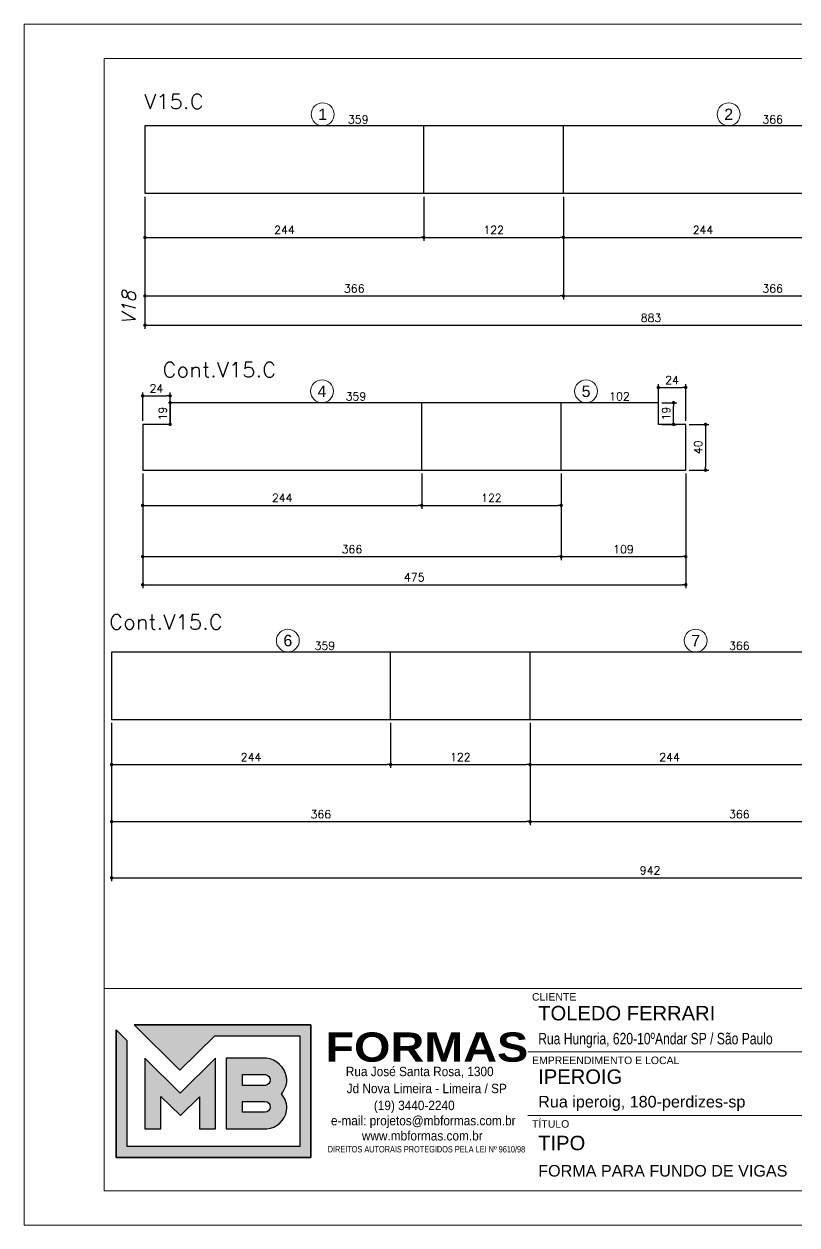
# Model space of a CAD drawing. Extents: x -20676 to 4767, y -817 to 13976.
# Drawn here: x -15921 to -15245, y 6382 to 7432 of the extents above; entities that cross this region are included whole.
import ezdxf
from ezdxf.enums import TextEntityAlignment as Align

# ---------------------------------------------------------------- set-up
doc = ezdxf.new("R2010")
doc.units = 0
doc.header["$PDMODE"] = 2
doc.header["$PDSIZE"] = 10
doc.layers.get('0').update_dxf_attribs({"lineweight": 13})
doc.layers.get('Defpoints').update_dxf_attribs({"lineweight": 13})
for name, color, linetype in [('Cota Sarrafo', 180, 'Continuous'), ('MB_LOGO', 254, 'Continuous'), ('Painéis', 200, 'Continuous'), ('TEXTO_GERAL', 7, 'Continuous')]:
    doc.layers.add(name, color=color, linetype=linetype)
doc.layers.add('Romaneio', color=1, linetype='Continuous', lineweight=13)
doc.layers.add('texto de viga', color=7, linetype='Continuous', lineweight=13)
doc.styles.add('ARIAL', font='arial.ttf', dxfattribs={"oblique": 15, "height": 25})
doc.styles.add('MB_C01', font='arial.ttf', dxfattribs={"height": 1.3})
doc.styles.add('MB_C02', font='arial.ttf', dxfattribs={"height": 2})
doc.styles.add('MB_C03', font='arial.ttf', dxfattribs={"height": 2.5})
doc.styles.add('MB_C04', font='arial.ttf', dxfattribs={"height": 6})
doc.styles.add('MB_LOGO', font='ariblk.ttf', dxfattribs={"height": 75})
doc.styles.add('MB_TEXT', font='ARIALN.TTF', dxfattribs={"height": 10})
doc.styles.add('REGUA-120', font='ROMANS.shx', dxfattribs={"height": 15})
doc.styles.add('ROMANS', font='romans.shx')
doc.dimstyles.new('PAINEL', dxfattribs={"dimtxt": 7, "dimasz": 3, "dimexe": 3, "dimexo": 3, "dimgap": 3, "dimtad": 1, "dimdec": 1, "dimzin": 12, "dimdsep": 46, "dimtxsty": 'ROMANS', "dimblk": 'DOT', "dimcen": 0, "dimclrd": 4, "dimclre": 4, "dimclrt": 240, "dimadec": 1, "dimazin": 3, "dimtfac": 1, "dimtdec": 1, "dimtmove": 0, "dimatfit": 3, "dimfxl": 0, "dimtolj": 1, "dimtzin": 12, "dimarcsym": 0})
doc.dimstyles.new('projeto2', dxfattribs={"dimtxt": 7, "dimasz": 5, "dimexe": 1.25, "dimexo": 2.5, "dimgap": 2, "dimtad": 1, "dimdec": 1, "dimdsep": 46, "dimtxsty": 'ROMANS', "dimblk": 'OBLIQUE', "dimcen": 10, "dimdle": 1, "dimse1": 1, "dimse2": 1, "dimsd1": 1, "dimsd2": 1, "dimclrd": 256, "dimclre": 256, "dimclrt": 3, "dimadec": 0, "dimazin": 0, "dimtfac": 1, "dimtdec": 1, "dimtmove": 0, "dimatfit": 3, "dimldrblk": 'OBLIQUE', "dimfxl": 0, "dimlwd": -1, "dimlwe": -1, "dimarcsym": 0})

# ---------------------------------------------------------------- blocks, each defined once
blk = doc.blocks.new('LOGO2')
at = {"layer": 'MB_LOGO', "linetype": 'Continuous'}
h = blk.add_hatch(color=256, dxfattribs=at)
h.dxf.hatch_style = 1
h.set_gradient(color1=(242, 132, 69), color2=(247, 180, 141), rotation=90, tint=1)
h.paths.add_polyline_path([(7.48, 9.64), (10.45, 12.57), (17.71, 12.57), (17.71, 3.12), (2.97, 3.12), (2.97, 12.14), (2.04, 13.06), (2.04, 2.19), (18.64, 2.19), (18.64, 13.5), (3.56, 13.5)])
h = blk.add_hatch(color=256, dxfattribs=at)
h.dxf.hatch_style = 1
h.set_gradient(color1=(242, 132, 69), color2=(247, 180, 141), rotation=90, tint=1)
h.paths.add_polyline_path([(10.52, 4.64), (10.52, 10.66), (7.5, 7.68), (4.47, 10.66), (4.47, 4.64), (5.86, 4.64), (5.86, 7.4), (7.51, 5.78), (9.13, 7.37), (9.13, 4.64)])
h = blk.add_hatch(color=256, dxfattribs=at)
h.dxf.hatch_style = 1
h.set_gradient(color1=(242, 132, 69), color2=(247, 180, 141), rotation=90, tint=1)
h.paths.add_polyline_path([(11.42, 10.66), (11.42, 4.64), (14.89, 4.64, 0.350532), (16.57, 6.18, 0.219217), (16.12, 7.6, 0.21502), (16.57, 9.03, 0.319901), (14.85, 10.66)])
h.paths.add_polyline_path([(14.75, 8.33), (12.82, 8.33), (12.82, 9.26), (14.63, 9.26, -1)], flags=16)
h.paths.add_polyline_path([(14.75, 6.04), (12.82, 6.04), (12.82, 6.97), (14.63, 6.97, -1)], flags=16)
blk.add_lwpolyline([(3.56, 13.5), (18.64, 13.5), (18.64, 2.19), (2.04, 2.19), (2.04, 13.06)], dxfattribs=at)
at = {"layer": 'MB_LOGO', "color": 31, "linetype": 'Continuous', "true_color": 0xf7b48d}
for points in [[(10.45, 12.57), (17.71, 12.57), (17.71, 3.12), (2.97, 3.12), (2.97, 12.14), (2.04, 13.06), (2.04, 2.19), (18.64, 2.19), (18.64, 13.5), (3.56, 13.5), (7.48, 9.64)], [(4.47, 10.66), (4.47, 4.64), (5.86, 4.64), (5.86, 7.4), (7.51, 5.78), (9.13, 7.37), (9.13, 4.64), (10.52, 4.64), (10.52, 10.66), (7.5, 7.68)]]:
    blk.add_lwpolyline(points, close=True, dxfattribs=at)
for points in [[(16.57, 9.03, 0.319901), (14.85, 10.66), (11.42, 10.66), (11.42, 4.64), (14.89, 4.64, 0.350532), (16.57, 6.18, 0.219217), (16.12, 7.6, 0.21502)], [(12.82, 9.26), (14.75, 9.26, -0.880235), (14.75, 8.33), (12.82, 8.33)], [(12.82, 6.97), (14.75, 6.97, -0.880235), (14.75, 6.04), (12.82, 6.04)]]:
    blk.add_lwpolyline(points, format="xyb", close=True, dxfattribs=at)
at = {"layer": 'MB_LOGO', "color": 0, "linetype": 'Continuous', "style": 'MB_LOGO'}
blk.add_text('FORMAS', height=2.496, dxfattribs=at).set_placement((19.88, 10.35))
at = {"layer": 'MB_LOGO', "color": 0, "style": 'MB_TEXT', "width": 1.1}
for s, p in [('Rua José Santa Rosa, 1300', (21.62, 9.12)), ('Jd Nova Limeira - Limeira / SP', (21.69, 7.67)), ('(19) 3440-2240', (24.01, 6.23)), ('e-mail: projetos@mbformas.com.br', (20.35, 4.93)), ('www.mbformas.com.br', (22.99, 3.64))]:
    blk.add_text(s, height=0.7993, dxfattribs=at).set_placement(p)
at = {"layer": 'MB_LOGO', "color": 252, "style": 'MB_TEXT'}
blk.add_text('DIREITOS AUTORAIS PROTEGIDOS PELA LEI Nº 9610/98', height=0.546, dxfattribs=at).set_placement((20.07, 2.62))
blk = doc.blocks.new('A$Ceb89ac90')
at = {"color": 1}
for p, q in [((1086.3, 356.7), (70, 356.7)), ((758, 301.2), (440.7, 301.2)), ((914.6, 245.6), (440.7, 245.6))]:
    blk.add_line(p, q, dxfattribs=at)
for points in [[(0, 1199.9), (0, 149.9), (1485, 149.9), (1485, 1199.9)], [(70, 1169.9), (70, 179.9), (1455, 179.9), (1455, 1169.9)]]:
    blk.add_lwpolyline(points, close=True, dxfattribs=at)
at = {"xscale": 10.25810868844649, "yscale": 10.25810868844649, "zscale": 10.25810868844649}
blk.add_blockref('LOGO2', (59.7, 186.5), dxfattribs=at)
at = {"color": 6, "style": 'MB_C01'}
for s, height, p in [('CLIENTE', 6.57, (444.3, 346.1)), ('EMPREENDIMENTO E LOCAL', 6.566, (444.3, 290.6)), ('TÍTULO', 6.57, (444.3, 235))]:
    blk.add_text(s, height=height, dxfattribs=at).set_placement(p)
at = {"color": 5}
for tag, p, height, style in [('REV_05', (1103.1, 338.1), 10.1, 'MB_C02'), ('DATA_REV_05', (1151.5, 337.9), 10.1, 'MB_C02'), ('INFO_REV_05', (1228.1, 337.9), 10.1, 'MB_C02'), ('CLIENTE', (449.7, 328.8), 12.6, 'MB_C03'), ('FASE', (924.6, 320.5), 10.1, 'MB_C02'), ('REV_04', (1103.1, 312.8), 10.1, 'MB_C02'), ('DATA_REV_04', (1151.5, 312.7), 10.1, 'MB_C02'), ('INFO_REV_04', (1228.1, 312.7), 10.1, 'MB_C02'), ('PROJETISTA', (768, 285.1), 10.1, 'MB_C02'), ('DATA', (924.6, 285.1), 10.1, 'MB_C02'), ('REV_03', (1103.1, 287.6), 10.1, 'MB_C02'), ('DATA_REV_03', (1151.5, 287.4), 10.1, 'MB_C02'), ('INFO_REV_03', (1228.1, 287.4), 10.1, 'MB_C02'), ('OBRA', (449.7, 273.3), 12.6, 'MB_C03'), ('REV_02', (1103.1, 262.3), 10.1, 'MB_C02'), ('DATA_REV_02', (1151.5, 262.1), 10.1, 'MB_C02'), ('INFO_REV_02', (1228.1, 262.1), 10.1, 'MB_C02'), ('ESC', (924.6, 251.8), 10.1, 'MB_C02'), ('COR', (1010.5, 251.8), 10.1, 'MB_C02'), ('REV_01', (1103.1, 237.1), 10.1, 'MB_C02'), ('DATA_REV_01', (1151.5, 236.9), 10.1, 'MB_C02'), ('INFO_REV_01', (1228.1, 236.9), 10.1, 'MB_C02'), ('PAVIMENTO', (449.7, 215.3), 12.6, 'MB_C03'), ('FL', (1018.1, 194.7), 30.3, 'MB_C04'), ('REV_00', (1103.1, 211.8), 10.1, 'MB_C02'), ('DATA_REV_00', (1151.5, 211.6), 10.1, 'MB_C02'), ('EMISSÃO_INICIAL', (1228.1, 211.6), 10.1, 'MB_C02'), ('REV', (944.1, 205), 12.6, 'MB_C03')]:
    blk.add_attdef(tag, p, '', height=height, dxfattribs=dict(at, style=style))
at = {"color": 6, "style": 'MB_C02'}
for tag, p in [('ENDEREÇO_CLIENTE', (449.7, 307.8)), ('ENDEREÇO_OBRA', (449.7, 252.7)), ('TIPO_DE_PROJETO', (449.7, 192.3))]:
    blk.add_attdef(tag, p, '', height=10.1, dxfattribs=at)
blk = doc.blocks.new('_Dot')
at = {"color": 0, "linetype": 'ByBlock', "lineweight": -2}
blk.add_line((-0.5, 0), (-1, 0), dxfattribs=at)
at = {"color": 0, "linetype": 'ByBlock', "const_width": 0.5}
blk.add_lwpolyline([(-0.25, 0, 1), (0.25, 0, 1)], format="xyb", close=True, dxfattribs=at)
blk = doc.blocks.new('*D1417')
at = {"layer": 'Defpoints', "color": 0, "transparency": 16777216}
for p in [(-15815.6, 7284.3), (-14932.6, 7284.3), (-14932.6, 7168.9)]:
    blk.add_point(p, dxfattribs=at)
at = {"layer": 'Painéis', "color": 4, "lineweight": -2, "transparency": 16777216}
for p, q in [((-15815.6, 7281.3), (-15815.6, 7165.9)), ((-14932.6, 7281.3), (-14932.6, 7165.9)), ((-15812.6, 7168.9), (-14935.6, 7168.9))]:
    blk.add_line(p, q, dxfattribs=at)
at = {"layer": 'Painéis', "color": 4, "lineweight": -2, "transparency": 16777216, "xscale": 3, "yscale": 3, "zscale": 3, "rotation": 180}
blk.add_blockref('_Dot', (-15815.6, 7168.9), dxfattribs=at)
at = {"layer": 'Painéis', "color": 4, "lineweight": -2, "transparency": 16777216, "xscale": 3, "yscale": 3, "zscale": 3}
blk.add_blockref('_Dot', (-14932.6, 7168.9), dxfattribs=at)
at = {"layer": 'Painéis', "color": 240, "transparency": 16777216, "insert": (-15373, 7175.4), "char_height": 7, "attachment_point": 5, "style": 'ROMANS'}
blk.add_mtext('\\A1;883', dxfattribs=at)
blk = doc.blocks.new('*D1419')
at = {"layer": 'Defpoints', "color": 0, "transparency": 16777216}
for p in [(-15815.6, 7284.3), (-15571.6, 7284.3), (-15571.6, 7245.7)]:
    blk.add_point(p, dxfattribs=at)
at = {"layer": 'Painéis', "color": 4, "lineweight": -2, "transparency": 16777216}
for p, q in [((-15815.6, 7281.3), (-15815.6, 7242.7)), ((-15571.6, 7281.3), (-15571.6, 7242.7)), ((-15812.6, 7245.7), (-15574.6, 7245.7))]:
    blk.add_line(p, q, dxfattribs=at)
at = {"layer": 'Painéis', "color": 4, "lineweight": -2, "transparency": 16777216, "xscale": 3, "yscale": 3, "zscale": 3, "rotation": 180}
blk.add_blockref('_Dot', (-15815.6, 7245.7), dxfattribs=at)
at = {"layer": 'Painéis', "color": 4, "lineweight": -2, "transparency": 16777216, "xscale": 3, "yscale": 3, "zscale": 3}
blk.add_blockref('_Dot', (-15571.6, 7245.7), dxfattribs=at)
at = {"layer": 'Painéis', "color": 240, "transparency": 16777216, "insert": (-15693.6, 7252.2), "char_height": 7, "attachment_point": 5, "style": 'ROMANS'}
blk.add_mtext('\\A1;244', dxfattribs=at)
blk = doc.blocks.new('*D1420')
at = {"layer": 'Defpoints', "color": 0, "transparency": 16777216}
for p in [(-15571.6, 7284.3), (-15449.6, 7284.3), (-15449.6, 7245.7)]:
    blk.add_point(p, dxfattribs=at)
at = {"layer": 'Painéis', "color": 4, "lineweight": -2, "transparency": 16777216}
for p, q in [((-15571.6, 7281.3), (-15571.6, 7242.7)), ((-15449.6, 7281.3), (-15449.6, 7242.7)), ((-15568.6, 7245.7), (-15452.6, 7245.7))]:
    blk.add_line(p, q, dxfattribs=at)
at = {"layer": 'Painéis', "color": 4, "lineweight": -2, "transparency": 16777216, "xscale": 3, "yscale": 3, "zscale": 3, "rotation": 180}
blk.add_blockref('_Dot', (-15571.6, 7245.7), dxfattribs=at)
at = {"layer": 'Painéis', "color": 4, "lineweight": -2, "transparency": 16777216, "xscale": 3, "yscale": 3, "zscale": 3}
blk.add_blockref('_Dot', (-15449.6, 7245.7), dxfattribs=at)
at = {"layer": 'Painéis', "color": 240, "transparency": 16777216, "insert": (-15510.6, 7252.2), "char_height": 7, "attachment_point": 5, "style": 'ROMANS'}
blk.add_mtext('\\A1;122', dxfattribs=at)
blk = doc.blocks.new('*D1421')
at = {"layer": 'Defpoints', "color": 0, "transparency": 16777216}
for p in [(-15449.6, 7284.3), (-15205.6, 7284.3), (-15205.6, 7245.7)]:
    blk.add_point(p, dxfattribs=at)
at = {"layer": 'Painéis', "color": 4, "lineweight": -2, "transparency": 16777216}
for p, q in [((-15449.6, 7281.3), (-15449.6, 7242.7)), ((-15205.6, 7281.3), (-15205.6, 7242.7)), ((-15446.6, 7245.7), (-15208.6, 7245.7))]:
    blk.add_line(p, q, dxfattribs=at)
at = {"layer": 'Painéis', "color": 4, "lineweight": -2, "transparency": 16777216, "xscale": 3, "yscale": 3, "zscale": 3, "rotation": 180}
blk.add_blockref('_Dot', (-15449.6, 7245.7), dxfattribs=at)
at = {"layer": 'Painéis', "color": 4, "lineweight": -2, "transparency": 16777216, "xscale": 3, "yscale": 3, "zscale": 3}
blk.add_blockref('_Dot', (-15205.6, 7245.7), dxfattribs=at)
at = {"layer": 'Painéis', "color": 240, "transparency": 16777216, "insert": (-15327.6, 7252.2), "char_height": 7, "attachment_point": 5, "style": 'ROMANS'}
blk.add_mtext('\\A1;244', dxfattribs=at)
blk = doc.blocks.new('*D1424')
at = {"layer": 'Defpoints', "color": 0, "transparency": 16777216}
for p in [(-15815.6, 7284.3), (-15449.6, 7284.3), (-15449.6, 7194.5)]:
    blk.add_point(p, dxfattribs=at)
at = {"layer": 'Painéis', "color": 4, "lineweight": -2, "transparency": 16777216}
for p, q in [((-15815.6, 7281.3), (-15815.6, 7191.5)), ((-15449.6, 7281.3), (-15449.6, 7191.5)), ((-15812.6, 7194.5), (-15452.6, 7194.5))]:
    blk.add_line(p, q, dxfattribs=at)
at = {"layer": 'Painéis', "color": 4, "lineweight": -2, "transparency": 16777216, "xscale": 3, "yscale": 3, "zscale": 3, "rotation": 180}
blk.add_blockref('_Dot', (-15815.6, 7194.5), dxfattribs=at)
at = {"layer": 'Painéis', "color": 4, "lineweight": -2, "transparency": 16777216, "xscale": 3, "yscale": 3, "zscale": 3}
blk.add_blockref('_Dot', (-15449.6, 7194.5), dxfattribs=at)
at = {"layer": 'Painéis', "color": 240, "transparency": 16777216, "insert": (-15632.6, 7201), "char_height": 7, "attachment_point": 5, "style": 'ROMANS'}
blk.add_mtext('\\A1;366', dxfattribs=at)
blk = doc.blocks.new('*D1425')
at = {"layer": 'Defpoints', "color": 0, "transparency": 16777216}
for p in [(-15449.6, 7284.3), (-15083.6, 7284.3), (-15083.6, 7194.5)]:
    blk.add_point(p, dxfattribs=at)
at = {"layer": 'Painéis', "color": 4, "lineweight": -2, "transparency": 16777216}
for p, q in [((-15449.6, 7281.3), (-15449.6, 7191.5)), ((-15083.6, 7281.3), (-15083.6, 7191.5)), ((-15446.6, 7194.5), (-15086.6, 7194.5))]:
    blk.add_line(p, q, dxfattribs=at)
at = {"layer": 'Painéis', "color": 4, "lineweight": -2, "transparency": 16777216, "xscale": 3, "yscale": 3, "zscale": 3, "rotation": 180}
blk.add_blockref('_Dot', (-15449.6, 7194.5), dxfattribs=at)
at = {"layer": 'Painéis', "color": 4, "lineweight": -2, "transparency": 16777216, "xscale": 3, "yscale": 3, "zscale": 3}
blk.add_blockref('_Dot', (-15083.6, 7194.5), dxfattribs=at)
at = {"layer": 'Painéis', "color": 240, "transparency": 16777216, "insert": (-15266.6, 7201), "char_height": 7, "attachment_point": 5, "style": 'ROMANS'}
blk.add_mtext('\\A1;366', dxfattribs=at)
blk = doc.blocks.new('*D1426')
at = {"layer": 'Defpoints', "color": 0, "transparency": 16777216}
for p in [(-15808.6, 7343.3), (-15449.6, 7343.3), (-15449.6, 7343.3)]:
    blk.add_point(p, dxfattribs=at)
at = {"layer": 'Cota Sarrafo', "color": 3, "transparency": 16777216, "insert": (-15629.1, 7348.8), "char_height": 7, "attachment_point": 5, "style": 'ROMANS'}
blk.add_mtext('359', dxfattribs=at)
blk = doc.blocks.new('_OBLIQUE')
at = {"color": 0, "linetype": 'ByBlock', "lineweight": -2}
for p, q in [((0, 0), (-1, 0)), ((-0.5, -0.5), (0.5, 0.5))]:
    blk.add_line(p, q, dxfattribs=at)
blk = doc.blocks.new('*D1427')
at = {"layer": 'Defpoints', "color": 0, "transparency": 16777216}
for p in [(-15449.6, 7343.3), (-15083.6, 7343.3), (-15083.6, 7343.3)]:
    blk.add_point(p, dxfattribs=at)
at = {"layer": 'Cota Sarrafo', "color": 3, "transparency": 16777216, "insert": (-15266.6, 7348.8), "char_height": 7, "attachment_point": 5, "style": 'ROMANS'}
blk.add_mtext('366', dxfattribs=at)
blk = doc.blocks.new('*D1429')
at = {"layer": 'Defpoints', "color": 0, "transparency": 16777216}
for p in [(-15817.6, 7042.2), (-15342.6, 7042.2), (-15342.6, 6942)]:
    blk.add_point(p, dxfattribs=at)
at = {"layer": 'Painéis', "color": 4, "lineweight": -2, "transparency": 16777216}
for p, q in [((-15817.6, 7039.2), (-15817.6, 6939)), ((-15342.6, 7039.2), (-15342.6, 6939)), ((-15814.6, 6942), (-15345.6, 6942))]:
    blk.add_line(p, q, dxfattribs=at)
at = {"layer": 'Painéis', "color": 4, "lineweight": -2, "transparency": 16777216, "xscale": 3, "yscale": 3, "zscale": 3, "rotation": 180}
blk.add_blockref('_Dot', (-15817.6, 6942), dxfattribs=at)
at = {"layer": 'Painéis', "color": 4, "lineweight": -2, "transparency": 16777216, "xscale": 3, "yscale": 3, "zscale": 3}
blk.add_blockref('_Dot', (-15342.6, 6942), dxfattribs=at)
at = {"layer": 'Painéis', "color": 240, "transparency": 16777216, "insert": (-15580.1, 6948.5), "char_height": 7, "attachment_point": 5, "style": 'ROMANS'}
blk.add_mtext('\\A1;475', dxfattribs=at)
blk = doc.blocks.new('*D1430')
at = {"layer": 'Defpoints', "color": 0, "transparency": 16777216}
for p in [(-15342.6, 7082.2), (-15342.6, 7042.2), (-15325.3, 7042.2)]:
    blk.add_point(p, dxfattribs=at)
at = {"layer": 'Painéis', "color": 4, "lineweight": -2, "transparency": 16777216}
for p, q in [((-15339.6, 7082.2), (-15322.3, 7082.2)), ((-15325.3, 7079.2), (-15325.3, 7045.2)), ((-15339.6, 7042.2), (-15322.3, 7042.2))]:
    blk.add_line(p, q, dxfattribs=at)
at = {"layer": 'Painéis', "color": 4, "lineweight": -2, "transparency": 16777216, "xscale": 3, "yscale": 3, "zscale": 3}
for p, rotation in [((-15325.3, 7082.2), 90), ((-15325.3, 7042.2), 270)]:
    blk.add_blockref('_Dot', p, dxfattribs=dict(at, rotation=rotation))
at = {"layer": 'Painéis', "color": 240, "transparency": 16777216, "insert": (-15331.8, 7062.2), "char_height": 7, "attachment_point": 5, "rotation": 90, "style": 'ROMANS'}
blk.add_mtext('\\A1;40', dxfattribs=at)
blk = doc.blocks.new('*D1431')
at = {"layer": 'Defpoints', "color": 0, "transparency": 16777216}
for p in [(-15366.6, 7101.2), (-15353.3, 7101.2), (-15366.6, 7082.2)]:
    blk.add_point(p, dxfattribs=at)
at = {"layer": 'Painéis', "color": 4, "lineweight": -2, "transparency": 16777216}
for p, q in [((-15363.6, 7101.2), (-15350.3, 7101.2)), ((-15353.3, 7085.2), (-15353.3, 7098.2)), ((-15363.6, 7082.2), (-15350.3, 7082.2))]:
    blk.add_line(p, q, dxfattribs=at)
at = {"layer": 'Painéis', "color": 4, "lineweight": -2, "transparency": 16777216, "xscale": 3, "yscale": 3, "zscale": 3}
for p, rotation in [((-15353.3, 7101.2), 90), ((-15353.3, 7082.2), 270)]:
    blk.add_blockref('_Dot', p, dxfattribs=dict(at, rotation=rotation))
at = {"layer": 'Painéis', "color": 240, "transparency": 16777216, "insert": (-15359.8, 7091.7), "char_height": 7, "attachment_point": 5, "rotation": 90, "style": 'ROMANS'}
blk.add_mtext('\\A1;19', dxfattribs=at)
blk = doc.blocks.new('*D1432')
at = {"layer": 'Defpoints', "color": 0, "transparency": 16777216}
for p in [(-15342.6, 7114.5), (-15366.6, 7082.2), (-15342.6, 7082.2)]:
    blk.add_point(p, dxfattribs=at)
at = {"layer": 'Painéis', "color": 4, "lineweight": -2, "transparency": 16777216}
for p, q in [((-15366.6, 7085.2), (-15366.6, 7117.5)), ((-15363.6, 7114.5), (-15345.6, 7114.5)), ((-15342.6, 7085.2), (-15342.6, 7117.5))]:
    blk.add_line(p, q, dxfattribs=at)
at = {"layer": 'Painéis', "color": 4, "lineweight": -2, "transparency": 16777216, "xscale": 3, "yscale": 3, "zscale": 3, "rotation": 180}
blk.add_blockref('_Dot', (-15366.6, 7114.5), dxfattribs=at)
at = {"layer": 'Painéis', "color": 4, "lineweight": -2, "transparency": 16777216, "xscale": 3, "yscale": 3, "zscale": 3}
blk.add_blockref('_Dot', (-15342.6, 7114.5), dxfattribs=at)
at = {"layer": 'Painéis', "color": 240, "transparency": 16777216, "insert": (-15354.6, 7121), "char_height": 7, "attachment_point": 5, "style": 'ROMANS'}
blk.add_mtext('\\A1;24', dxfattribs=at)
blk = doc.blocks.new('*D1433')
at = {"layer": 'Defpoints', "color": 0, "transparency": 16777216}
for p in [(-15793.6, 7101.2), (-15793.6, 7082.2), (-15793.6, 7082.2)]:
    blk.add_point(p, dxfattribs=at)
at = {"layer": 'Painéis', "color": 4, "lineweight": -2, "transparency": 16777216}
blk.add_line((-15793.6, 7098.2), (-15793.6, 7085.2), dxfattribs=at)
at = {"layer": 'Painéis', "color": 4, "lineweight": -2, "transparency": 16777216, "xscale": 3, "yscale": 3, "zscale": 3}
for p, rotation in [((-15793.6, 7101.2), 90), ((-15793.6, 7082.2), 270)]:
    blk.add_blockref('_Dot', p, dxfattribs=dict(at, rotation=rotation))
at = {"layer": 'Painéis', "color": 240, "transparency": 16777216, "insert": (-15800.1, 7091.7), "char_height": 7, "attachment_point": 5, "rotation": 90, "style": 'ROMANS'}
blk.add_mtext('\\A1;19', dxfattribs=at)
blk = doc.blocks.new('*D1434')
at = {"layer": 'Defpoints', "color": 0, "transparency": 16777216}
for p in [(-15793.6, 7107.1), (-15817.6, 7082.2), (-15793.6, 7082.2)]:
    blk.add_point(p, dxfattribs=at)
at = {"layer": 'Painéis', "color": 4, "lineweight": -2, "transparency": 16777216}
for p, q in [((-15817.6, 7085.2), (-15817.6, 7110.1)), ((-15793.6, 7085.2), (-15793.6, 7110.1)), ((-15814.6, 7107.1), (-15796.6, 7107.1))]:
    blk.add_line(p, q, dxfattribs=at)
at = {"layer": 'Painéis', "color": 4, "lineweight": -2, "transparency": 16777216, "xscale": 3, "yscale": 3, "zscale": 3, "rotation": 180}
blk.add_blockref('_Dot', (-15817.6, 7107.1), dxfattribs=at)
at = {"layer": 'Painéis', "color": 4, "lineweight": -2, "transparency": 16777216, "xscale": 3, "yscale": 3, "zscale": 3}
blk.add_blockref('_Dot', (-15793.6, 7107.1), dxfattribs=at)
at = {"layer": 'Painéis', "color": 240, "transparency": 16777216, "insert": (-15805.6, 7113.6), "char_height": 7, "attachment_point": 5, "style": 'ROMANS'}
blk.add_mtext('\\A1;24', dxfattribs=at)
blk = doc.blocks.new('*D1435')
at = {"layer": 'Defpoints', "color": 0, "transparency": 16777216}
for p in [(-15817.6, 7042.2), (-15573.6, 7042.2), (-15573.6, 7011.4)]:
    blk.add_point(p, dxfattribs=at)
at = {"layer": 'Painéis', "color": 4, "lineweight": -2, "transparency": 16777216}
for p, q in [((-15817.6, 7039.2), (-15817.6, 7008.4)), ((-15573.6, 7039.2), (-15573.6, 7008.4)), ((-15814.6, 7011.4), (-15576.6, 7011.4))]:
    blk.add_line(p, q, dxfattribs=at)
at = {"layer": 'Painéis', "color": 4, "lineweight": -2, "transparency": 16777216, "xscale": 3, "yscale": 3, "zscale": 3, "rotation": 180}
blk.add_blockref('_Dot', (-15817.6, 7011.4), dxfattribs=at)
at = {"layer": 'Painéis', "color": 4, "lineweight": -2, "transparency": 16777216, "xscale": 3, "yscale": 3, "zscale": 3}
blk.add_blockref('_Dot', (-15573.6, 7011.4), dxfattribs=at)
at = {"layer": 'Painéis', "color": 240, "transparency": 16777216, "insert": (-15695.6, 7017.9), "char_height": 7, "attachment_point": 5, "style": 'ROMANS'}
blk.add_mtext('\\A1;244', dxfattribs=at)
blk = doc.blocks.new('*D1436')
at = {"layer": 'Defpoints', "color": 0, "transparency": 16777216}
for p in [(-15573.6, 7042.2), (-15451.6, 7042.2), (-15451.6, 7011.4)]:
    blk.add_point(p, dxfattribs=at)
at = {"layer": 'Painéis', "color": 4, "lineweight": -2, "transparency": 16777216}
for p, q in [((-15573.6, 7039.2), (-15573.6, 7008.4)), ((-15451.6, 7039.2), (-15451.6, 7008.4)), ((-15570.6, 7011.4), (-15454.6, 7011.4))]:
    blk.add_line(p, q, dxfattribs=at)
at = {"layer": 'Painéis', "color": 4, "lineweight": -2, "transparency": 16777216, "xscale": 3, "yscale": 3, "zscale": 3, "rotation": 180}
blk.add_blockref('_Dot', (-15573.6, 7011.4), dxfattribs=at)
at = {"layer": 'Painéis', "color": 4, "lineweight": -2, "transparency": 16777216, "xscale": 3, "yscale": 3, "zscale": 3}
blk.add_blockref('_Dot', (-15451.6, 7011.4), dxfattribs=at)
at = {"layer": 'Painéis', "color": 240, "transparency": 16777216, "insert": (-15512.6, 7017.9), "char_height": 7, "attachment_point": 5, "style": 'ROMANS'}
blk.add_mtext('\\A1;122', dxfattribs=at)
blk = doc.blocks.new('*D1437')
at = {"layer": 'Defpoints', "color": 0, "transparency": 16777216}
for p in [(-15451.6, 7042.2), (-15342.6, 7042.2), (-15342.6, 6966.6)]:
    blk.add_point(p, dxfattribs=at)
at = {"layer": 'Painéis', "color": 4, "lineweight": -2, "transparency": 16777216}
for p, q in [((-15451.6, 7039.2), (-15451.6, 6963.6)), ((-15342.6, 7039.2), (-15342.6, 6963.6)), ((-15448.6, 6966.6), (-15345.6, 6966.6))]:
    blk.add_line(p, q, dxfattribs=at)
at = {"layer": 'Painéis', "color": 4, "lineweight": -2, "transparency": 16777216, "xscale": 3, "yscale": 3, "zscale": 3, "rotation": 180}
blk.add_blockref('_Dot', (-15451.6, 6966.6), dxfattribs=at)
at = {"layer": 'Painéis', "color": 4, "lineweight": -2, "transparency": 16777216, "xscale": 3, "yscale": 3, "zscale": 3}
blk.add_blockref('_Dot', (-15342.6, 6966.6), dxfattribs=at)
at = {"layer": 'Painéis', "color": 240, "transparency": 16777216, "insert": (-15397.1, 6973.1), "char_height": 7, "attachment_point": 5, "style": 'ROMANS'}
blk.add_mtext('\\A1;109', dxfattribs=at)
blk = doc.blocks.new('*D1438')
at = {"layer": 'Defpoints', "color": 0, "transparency": 16777216}
for p in [(-15817.6, 7042.2), (-15451.6, 7042.2), (-15451.6, 6966.6)]:
    blk.add_point(p, dxfattribs=at)
at = {"layer": 'Painéis', "color": 4, "lineweight": -2, "transparency": 16777216}
for p, q in [((-15817.6, 7039.2), (-15817.6, 6963.6)), ((-15451.6, 7039.2), (-15451.6, 6963.6)), ((-15814.6, 6966.6), (-15454.6, 6966.6))]:
    blk.add_line(p, q, dxfattribs=at)
at = {"layer": 'Painéis', "color": 4, "lineweight": -2, "transparency": 16777216, "xscale": 3, "yscale": 3, "zscale": 3, "rotation": 180}
blk.add_blockref('_Dot', (-15817.6, 6966.6), dxfattribs=at)
at = {"layer": 'Painéis', "color": 4, "lineweight": -2, "transparency": 16777216, "xscale": 3, "yscale": 3, "zscale": 3}
blk.add_blockref('_Dot', (-15451.6, 6966.6), dxfattribs=at)
at = {"layer": 'Painéis', "color": 240, "transparency": 16777216, "insert": (-15634.6, 6973.1), "char_height": 7, "attachment_point": 5, "style": 'ROMANS'}
blk.add_mtext('\\A1;366', dxfattribs=at)
blk = doc.blocks.new('*D1439')
at = {"layer": 'Defpoints', "color": 0, "transparency": 16777216}
for p in [(-15451.6, 7101.2), (-15451.6, 7101.2), (-15810.6, 7082.2)]:
    blk.add_point(p, dxfattribs=at)
at = {"layer": 'Cota Sarrafo', "color": 3, "transparency": 16777216, "insert": (-15631.1, 7106.7), "char_height": 7, "attachment_point": 5, "style": 'ROMANS'}
blk.add_mtext('359', dxfattribs=at)
blk = doc.blocks.new('*D1440')
at = {"layer": 'Defpoints', "color": 0, "transparency": 16777216}
for p in [(-15451.6, 7101.2), (-15349.6, 7101.2), (-15349.6, 7082.2)]:
    blk.add_point(p, dxfattribs=at)
at = {"layer": 'Cota Sarrafo', "color": 3, "transparency": 16777216, "insert": (-15400.6, 7106.7), "char_height": 7, "attachment_point": 5, "style": 'ROMANS'}
blk.add_mtext('102', dxfattribs=at)
blk = doc.blocks.new('*D1441')
at = {"layer": 'Defpoints', "color": 0, "transparency": 16777216}
for p in [(-15844.8, 6824.2), (-14902.8, 6824.2), (-14902.8, 6685.8)]:
    blk.add_point(p, dxfattribs=at)
at = {"layer": 'Painéis', "color": 4, "lineweight": -2, "transparency": 16777216}
for p, q in [((-15844.8, 6821.2), (-15844.8, 6682.8)), ((-14902.8, 6821.2), (-14902.8, 6682.8)), ((-15841.8, 6685.8), (-14905.8, 6685.8))]:
    blk.add_line(p, q, dxfattribs=at)
at = {"layer": 'Painéis', "color": 4, "lineweight": -2, "transparency": 16777216, "xscale": 3, "yscale": 3, "zscale": 3, "rotation": 180}
blk.add_blockref('_Dot', (-15844.8, 6685.8), dxfattribs=at)
at = {"layer": 'Painéis', "color": 4, "lineweight": -2, "transparency": 16777216, "xscale": 3, "yscale": 3, "zscale": 3}
blk.add_blockref('_Dot', (-14902.8, 6685.8), dxfattribs=at)
at = {"layer": 'Painéis', "color": 240, "transparency": 16777216, "insert": (-15373.8, 6692.3), "char_height": 7, "attachment_point": 5, "style": 'ROMANS'}
blk.add_mtext('\\A1;942', dxfattribs=at)
blk = doc.blocks.new('*D1442')
at = {"layer": 'Defpoints', "color": 0, "transparency": 16777216}
for p in [(-15844.8, 6824.2), (-15600.8, 6824.2), (-15600.8, 6784.8)]:
    blk.add_point(p, dxfattribs=at)
at = {"layer": 'Painéis', "color": 4, "lineweight": -2, "transparency": 16777216}
for p, q in [((-15844.8, 6821.2), (-15844.8, 6781.8)), ((-15600.8, 6821.2), (-15600.8, 6781.8)), ((-15841.8, 6784.8), (-15603.8, 6784.8))]:
    blk.add_line(p, q, dxfattribs=at)
at = {"layer": 'Painéis', "color": 4, "lineweight": -2, "transparency": 16777216, "xscale": 3, "yscale": 3, "zscale": 3, "rotation": 180}
blk.add_blockref('_Dot', (-15844.8, 6784.8), dxfattribs=at)
at = {"layer": 'Painéis', "color": 4, "lineweight": -2, "transparency": 16777216, "xscale": 3, "yscale": 3, "zscale": 3}
blk.add_blockref('_Dot', (-15600.8, 6784.8), dxfattribs=at)
at = {"layer": 'Painéis', "color": 240, "transparency": 16777216, "insert": (-15722.8, 6791.3), "char_height": 7, "attachment_point": 5, "style": 'ROMANS'}
blk.add_mtext('\\A1;244', dxfattribs=at)
blk = doc.blocks.new('*D1443')
at = {"layer": 'Defpoints', "color": 0, "transparency": 16777216}
for p in [(-15600.8, 6824.2), (-15478.8, 6824.2), (-15478.8, 6784.8)]:
    blk.add_point(p, dxfattribs=at)
at = {"layer": 'Painéis', "color": 4, "lineweight": -2, "transparency": 16777216}
for p, q in [((-15600.8, 6821.2), (-15600.8, 6781.8)), ((-15478.8, 6821.2), (-15478.8, 6781.8)), ((-15597.8, 6784.8), (-15481.8, 6784.8))]:
    blk.add_line(p, q, dxfattribs=at)
at = {"layer": 'Painéis', "color": 4, "lineweight": -2, "transparency": 16777216, "xscale": 3, "yscale": 3, "zscale": 3, "rotation": 180}
blk.add_blockref('_Dot', (-15600.8, 6784.8), dxfattribs=at)
at = {"layer": 'Painéis', "color": 4, "lineweight": -2, "transparency": 16777216, "xscale": 3, "yscale": 3, "zscale": 3}
blk.add_blockref('_Dot', (-15478.8, 6784.8), dxfattribs=at)
at = {"layer": 'Painéis', "color": 240, "transparency": 16777216, "insert": (-15539.8, 6791.3), "char_height": 7, "attachment_point": 5, "style": 'ROMANS'}
blk.add_mtext('\\A1;122', dxfattribs=at)
blk = doc.blocks.new('*D1444')
at = {"layer": 'Defpoints', "color": 0, "transparency": 16777216}
for p in [(-15478.8, 6824.2), (-15234.8, 6824.2), (-15234.8, 6784.8)]:
    blk.add_point(p, dxfattribs=at)
at = {"layer": 'Painéis', "color": 4, "lineweight": -2, "transparency": 16777216}
for p, q in [((-15478.8, 6821.2), (-15478.8, 6781.8)), ((-15234.8, 6821.2), (-15234.8, 6781.8)), ((-15475.8, 6784.8), (-15237.8, 6784.8))]:
    blk.add_line(p, q, dxfattribs=at)
at = {"layer": 'Painéis', "color": 4, "lineweight": -2, "transparency": 16777216, "xscale": 3, "yscale": 3, "zscale": 3, "rotation": 180}
blk.add_blockref('_Dot', (-15478.8, 6784.8), dxfattribs=at)
at = {"layer": 'Painéis', "color": 4, "lineweight": -2, "transparency": 16777216, "xscale": 3, "yscale": 3, "zscale": 3}
blk.add_blockref('_Dot', (-15234.8, 6784.8), dxfattribs=at)
at = {"layer": 'Painéis', "color": 240, "transparency": 16777216, "insert": (-15356.8, 6791.3), "char_height": 7, "attachment_point": 5, "style": 'ROMANS'}
blk.add_mtext('\\A1;244', dxfattribs=at)
blk = doc.blocks.new('*D1447')
at = {"layer": 'Defpoints', "color": 0, "transparency": 16777216}
for p in [(-15844.8, 6824.2), (-15478.8, 6824.2), (-15478.8, 6734.9)]:
    blk.add_point(p, dxfattribs=at)
at = {"layer": 'Painéis', "color": 4, "lineweight": -2, "transparency": 16777216}
for p, q in [((-15844.8, 6821.2), (-15844.8, 6731.9)), ((-15478.8, 6821.2), (-15478.8, 6731.9)), ((-15841.8, 6734.9), (-15481.8, 6734.9))]:
    blk.add_line(p, q, dxfattribs=at)
at = {"layer": 'Painéis', "color": 4, "lineweight": -2, "transparency": 16777216, "xscale": 3, "yscale": 3, "zscale": 3, "rotation": 180}
blk.add_blockref('_Dot', (-15844.8, 6734.9), dxfattribs=at)
at = {"layer": 'Painéis', "color": 4, "lineweight": -2, "transparency": 16777216, "xscale": 3, "yscale": 3, "zscale": 3}
blk.add_blockref('_Dot', (-15478.8, 6734.9), dxfattribs=at)
at = {"layer": 'Painéis', "color": 240, "transparency": 16777216, "insert": (-15661.8, 6741.4), "char_height": 7, "attachment_point": 5, "style": 'ROMANS'}
blk.add_mtext('\\A1;366', dxfattribs=at)
blk = doc.blocks.new('*D1448')
at = {"layer": 'Defpoints', "color": 0, "transparency": 16777216}
for p in [(-15478.8, 6824.2), (-15112.8, 6824.2), (-15112.8, 6734.9)]:
    blk.add_point(p, dxfattribs=at)
at = {"layer": 'Painéis', "color": 4, "lineweight": -2, "transparency": 16777216}
for p, q in [((-15478.8, 6821.2), (-15478.8, 6731.9)), ((-15112.8, 6821.2), (-15112.8, 6731.9)), ((-15475.8, 6734.9), (-15115.8, 6734.9))]:
    blk.add_line(p, q, dxfattribs=at)
at = {"layer": 'Painéis', "color": 4, "lineweight": -2, "transparency": 16777216, "xscale": 3, "yscale": 3, "zscale": 3, "rotation": 180}
blk.add_blockref('_Dot', (-15478.8, 6734.9), dxfattribs=at)
at = {"layer": 'Painéis', "color": 4, "lineweight": -2, "transparency": 16777216, "xscale": 3, "yscale": 3, "zscale": 3}
blk.add_blockref('_Dot', (-15112.8, 6734.9), dxfattribs=at)
at = {"layer": 'Painéis', "color": 240, "transparency": 16777216, "insert": (-15295.8, 6741.4), "char_height": 7, "attachment_point": 5, "style": 'ROMANS'}
blk.add_mtext('\\A1;366', dxfattribs=at)
blk = doc.blocks.new('*D1450')
at = {"layer": 'Defpoints', "color": 0, "transparency": 16777216}
for p in [(-15837.8, 6883.2), (-15478.8, 6883.2), (-15478.8, 6883.2)]:
    blk.add_point(p, dxfattribs=at)
at = {"layer": 'Cota Sarrafo', "color": 3, "transparency": 16777216, "insert": (-15658.3, 6888.7), "char_height": 7, "attachment_point": 5, "style": 'ROMANS'}
blk.add_mtext('359', dxfattribs=at)
blk = doc.blocks.new('*D1451')
at = {"layer": 'Defpoints', "color": 0, "transparency": 16777216}
for p in [(-15478.8, 6883.2), (-15112.8, 6883.2), (-15112.8, 6883.2)]:
    blk.add_point(p, dxfattribs=at)
at = {"layer": 'Cota Sarrafo', "color": 3, "transparency": 16777216, "insert": (-15295.8, 6888.7), "char_height": 7, "attachment_point": 5, "style": 'ROMANS'}
blk.add_mtext('366', dxfattribs=at)

msp = doc.modelspace()

# ---------------------------------------------------------------- linework, layer by layer
at = {"layer": 'Painéis', "color": 6}
for p, q in [((-15571.63, 7284.3), (-15571.63, 7343.3)), ((-15449.63, 7284.3), (-15449.63, 7343.3)), ((-15573.6, 7042.2), (-15573.6, 7101.2)), ((-15451.6, 7042.2), (-15451.6, 7101.2)), ((-15600.82, 6824.21), (-15600.82, 6883.21)), ((-15478.82, 6824.21), (-15478.82, 6883.21))]:
    msp.add_line(p, q, dxfattribs=at)
for points in [[(-14932.63, 7343.3), (-15815.63, 7343.3), (-15815.63, 7284.3), (-14932.63, 7284.3)], [(-15817.6, 7082.2), (-15817.6, 7042.2), (-15342.6, 7042.2), (-15342.6, 7082.2), (-15366.6, 7082.2), (-15366.6, 7101.2), (-15793.6, 7101.2), (-15793.6, 7082.2)], [(-14902.82, 6883.21), (-14961.82, 6883.21), (-15844.82, 6883.21), (-15844.82, 6824.21), (-14902.82, 6824.21)]]:
    msp.add_lwpolyline(points, close=True, dxfattribs=at)
at = {"layer": 'Romaneio'}
for centre in [(-15660.24, 7353.3), (-15305.07, 7353.3), (-15660.75, 7111.2), (-15429.79, 7111.2), (-15690.64, 6893.21), (-15333.93, 6893.21)]:
    msp.add_circle(centre, 10, dxfattribs=at)

# ---------------------------------------------------------------- block references
ref = msp.add_blockref('A$Ceb89ac90', (-15921.4, 6232.32))
ref.add_attrib('TIPO_DE_PROJETO', 'FORMA PARA FUNDO DE VIGAS', (-15471.67, 6424.6), dxfattribs={"color": 6, "height": 10.102, "style": 'MB_C02'})
ref.add_attrib('PAVIMENTO', 'TIPO', (-15471.67, 6447.62), dxfattribs={"color": 5, "height": 12.628, "style": 'MB_C03'})
ref.add_attrib('ENDEREÇO_OBRA', 'Rua iperoig, 180-perdizes-sp', (-15471.67, 6485.01), dxfattribs={"color": 6, "height": 10.102, "style": 'MB_C02'})
ref.add_attrib('OBRA', 'IPEROIG', (-15471.67, 6505.66), dxfattribs={"color": 5, "height": 12.628, "style": 'MB_C03'})
ref.add_attrib('ENDEREÇO_CLIENTE', 'Rua Hungria, 620-10ºAndar SP / São Paulo', (-15471.67, 6540.15), dxfattribs={"color": 6, "height": 10.102, "style": 'MB_C02', "width": 0.75})
ref.add_attrib('CLIENTE', 'TOLEDO FERRARI', (-15471.67, 6561.16), dxfattribs={"color": 5, "height": 12.6276, "style": 'MB_C03'})

# ---------------------------------------------------------------- texts
at = {"layer": 'Romaneio', "color": 7, "style": 'ARIAL'}
for s, p in [('1', (-15660.24, 7353.3)), ('2', (-15305.07, 7353.3)), ('4', (-15660.75, 7111.2)), ('5', (-15429.79, 7111.2)), ('6', (-15690.64, 6893.21)), ('7', (-15333.93, 6893.21))]:
    msp.add_text(s, height=10, dxfattribs=at).set_placement(p, align=Align.MIDDLE_CENTER)
at = {"layer": 'texto de viga', "color": 215, "style": 'REGUA-120', "oblique": 15}
msp.add_text('V18', height=11.752, rotation=90, dxfattribs=at).set_placement((-15823.99, 7169.61))
at = {"layer": 'TEXTO_GERAL', "style": 'REGUA-120', "width": 1.05}
for s, p in [('V15.C', (-15816.29, 7358.03)), ('Cont.V15.C', (-15800.24, 7123.48)), ('Cont.V15.C', (-15846.95, 6902.93))]:
    msp.add_text(s, height=13, dxfattribs=at).set_placement(p)

# ---------------------------------------------------------------- dimensions: what is measured, and where the dimension line sits
at = {"layer": 'Cota Sarrafo'}
for base, p1, p2, picture, middle in [((-15449.63, 7343.3), (-15808.63, 7343.3), (-15449.63, 7343.3), '*D1426', (-15629.13, 7348.8)), ((-15083.63, 7343.3), (-15449.63, 7343.3), (-15083.63, 7343.3), '*D1427', (-15266.63, 7348.8)), ((-15451.6, 7101.2), (-15810.6, 7082.2), (-15451.6, 7101.2), '*D1439', (-15631.1, 7106.7)), ((-15349.6, 7101.2), (-15451.6, 7101.2), (-15349.6, 7082.2), '*D1440', (-15400.6, 7106.7)), ((-15478.82, 6883.21), (-15837.82, 6883.21), (-15478.82, 6883.21), '*D1450', (-15658.32, 6888.71)), ((-15112.82, 6883.21), (-15478.82, 6883.21), (-15112.82, 6883.21), '*D1451', (-15295.82, 6888.71))]:
    dim = msp.add_linear_dim(base=base, p1=p1, p2=p2, dimstyle='projeto2', dxfattribs=at)
    dim.commit()
    dim.dimension.update_dxf_attribs({"geometry": picture, "text_midpoint": middle})
at = {"layer": 'Painéis', "color": 6}
for base, p1, p2, picture, middle in [((-14932.63, 7168.92), (-15815.63, 7284.3), (-14932.63, 7284.3), '*D1417', (-15373.04, 7168.92)), ((-15342.6, 6941.95), (-15817.6, 7042.2), (-15342.6, 7042.2), '*D1429', (-15580.1, 6941.95))]:
    dim = msp.add_linear_dim(base=base, p1=p1, p2=p2, dimstyle='PAINEL', override={"dimarcsym": 2}, dxfattribs=at)
    dim.commit()
    dim.dimension.update_dxf_attribs({"geometry": picture, "text_midpoint": middle, "dimtype": 160})
for base, p1, p2, picture, middle in [((-15571.63, 7245.71), (-15815.63, 7284.3), (-15571.63, 7284.3), '*D1419', (-15693.63, 7252.21)), ((-15449.63, 7194.46), (-15815.63, 7284.3), (-15449.63, 7284.3), '*D1424', (-15632.63, 7200.96)), ((-15449.63, 7245.71), (-15571.63, 7284.3), (-15449.63, 7284.3), '*D1420', (-15510.63, 7252.21)), ((-15205.63, 7245.71), (-15449.63, 7284.3), (-15205.63, 7284.3), '*D1421', (-15327.63, 7252.21)), ((-15083.63, 7194.46), (-15449.63, 7284.3), (-15083.63, 7284.3), '*D1425', (-15266.63, 7200.96)), ((-15342.6, 7114.53), (-15366.6, 7082.2), (-15342.6, 7082.2), '*D1432', (-15354.6, 7121.03)), ((-15793.6, 7107.13), (-15817.6, 7082.2), (-15793.6, 7082.2), '*D1434', (-15805.6, 7113.63)), ((-15573.6, 7011.37), (-15817.6, 7042.2), (-15573.6, 7042.2), '*D1435', (-15695.6, 7017.87)), ((-15451.6, 6966.64), (-15817.6, 7042.2), (-15451.6, 7042.2), '*D1438', (-15634.6, 6973.14)), ((-15451.6, 7011.37), (-15573.6, 7042.2), (-15451.6, 7042.2), '*D1436', (-15512.6, 7017.87)), ((-15342.6, 6966.61), (-15451.6, 7042.2), (-15342.6, 7042.2), '*D1437', (-15397.1, 6973.11)), ((-14902.82, 6685.84), (-15844.82, 6824.21), (-14902.82, 6824.21), '*D1441', (-15373.82, 6692.34)), ((-15600.82, 6784.8), (-15844.82, 6824.21), (-15600.82, 6824.21), '*D1442', (-15722.82, 6791.3)), ((-15478.82, 6734.85), (-15844.82, 6824.21), (-15478.82, 6824.21), '*D1447', (-15661.82, 6741.35)), ((-15478.82, 6784.8), (-15600.82, 6824.21), (-15478.82, 6824.21), '*D1443', (-15539.82, 6791.3)), ((-15234.82, 6784.8), (-15478.82, 6824.21), (-15234.82, 6824.21), '*D1444', (-15356.82, 6791.3)), ((-15112.82, 6734.85), (-15478.82, 6824.21), (-15112.82, 6824.21), '*D1448', (-15295.82, 6741.35))]:
    dim = msp.add_linear_dim(base=base, p1=p1, p2=p2, dimstyle='PAINEL', override={"dimarcsym": 2}, dxfattribs=at)
    dim.commit()
    dim.dimension.update_dxf_attribs({"geometry": picture, "text_midpoint": middle})
for base, p1, p2, picture, middle in [((-15793.6, 7082.2), (-15793.6, 7101.2), (-15793.6, 7082.2), '*D1433', (-15800.1, 7091.7)), ((-15353.31, 7101.2), (-15366.6, 7082.2), (-15366.6, 7101.2), '*D1431', (-15359.81, 7091.7)), ((-15325.29, 7042.2), (-15342.6, 7082.2), (-15342.6, 7042.2), '*D1430', (-15331.79, 7062.2))]:
    dim = msp.add_linear_dim(base=base, p1=p1, p2=p2, angle=90, dimstyle='PAINEL', override={"dimarcsym": 2}, dxfattribs=at)
    dim.commit()
    dim.dimension.update_dxf_attribs({"geometry": picture, "text_midpoint": middle})

doc.saveas('drawing.dxf')
